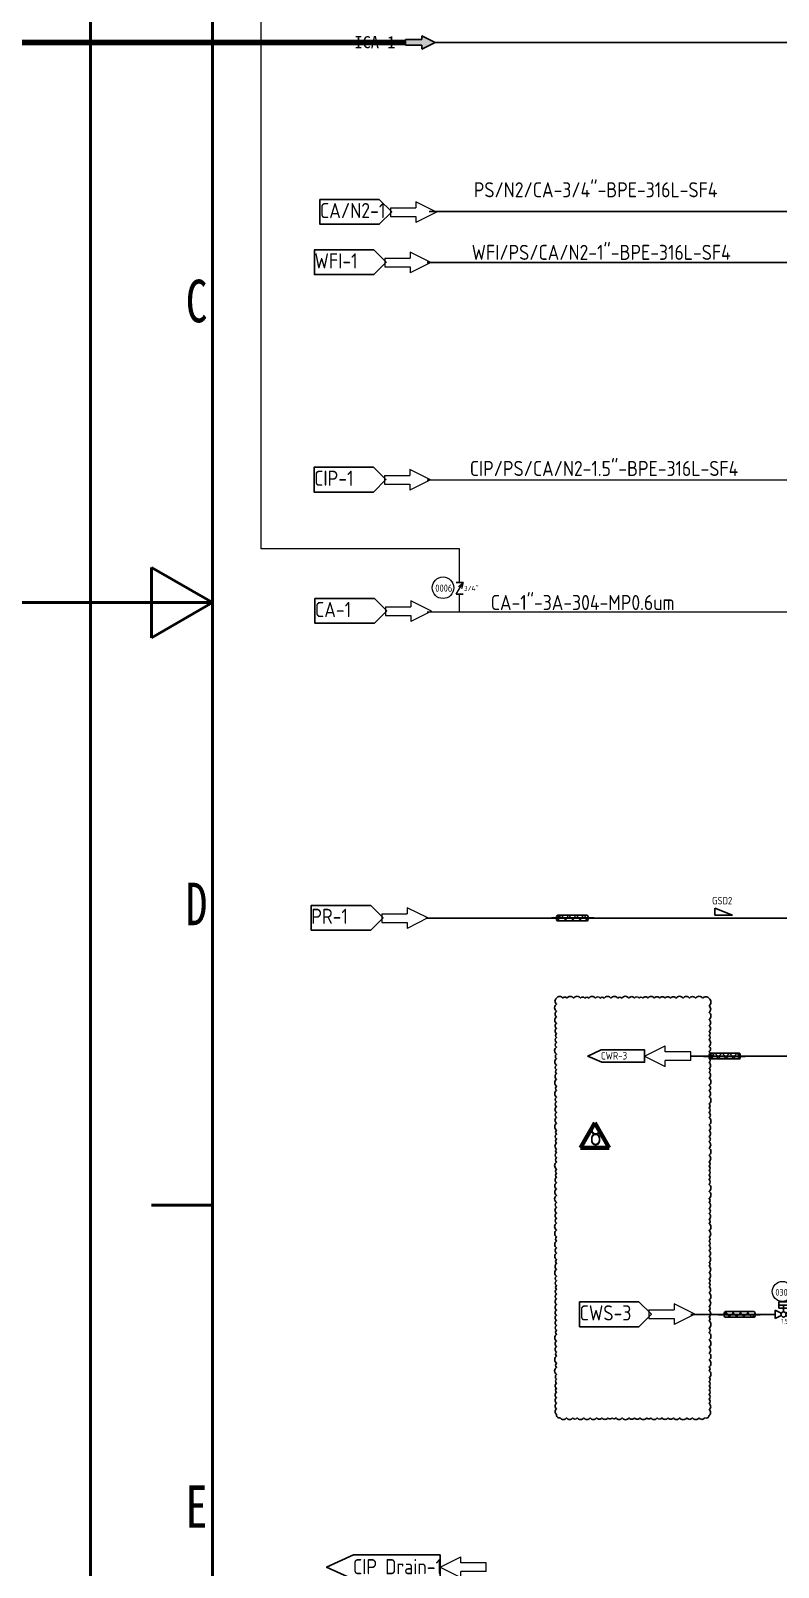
# Model space of a CAD drawing. Header units: millimetres. Extents: x -68339142 to 208, y -167 to 82456658.
# Drawn here: x -68330082 to -68328743, y 82447649 to 82450404 of the extents above; entities that cross this region are included whole.
import ezdxf

# ---------------------------------------------------------------- set-up
doc = ezdxf.new("R2010")
doc.units = ezdxf.units.MM
doc.header["$MEASUREMENT"] = 0
for name, color, linetype in [('0-辅助', 8, 'Amzigzag'), ('冷冻水出', 52, 'Continuous'), ('压缩空气', 130, 'Continuous'), ('文字', 1, 'Continuous'), ('機器', 7, 'Continuous'), ('药液', 210, 'Continuous')]:
    doc.layers.add(name, color=color, linetype=linetype)
for name, color, linetype, lineweight in [('AM_8', 1, 'Continuous', 15), ('Border (ISO)', 7, 'Continuous', 50), ('I8符号标注层', 3, 'Continuous', 9), ('Langurage', 7, 'Continuous', 0), ('Modle', 161, 'Continuous', 70), ('图层00物料管路PR', 6, 'Continuous', 15), ('图层01注射用水WFI', 3, 'Continuous', 5), ('图层15动态设备', 7, 'Continuous', 9)]:
    doc.layers.add(name, color=color, linetype=linetype, lineweight=lineweight)
doc.styles.add('I(3.5)', font='simfang.ttf', dxfattribs={"width": 0.75})
doc.styles.get("Standard").update_dxf_attribs({"font": 'gbenor.shx', "bigfont": 'gbcbig.shx'})
doc.linetypes.add('Amzigzag', pattern='A,0.0001,[136,genltshp.shx,S=0.04,R=0,X=0,Y=0],-11', length=11.0001)

# ---------------------------------------------------------------- blocks, each defined once
blk = doc.blocks.new('Borders A3')
at = {"layer": 'Border (ISO)'}
for p, q in [((0, 0), (0, 297)), ((420, 297), (420, 0)), ((9.999999999999993, 286.9999999999999), (10, 10)), ((5, 145.6132486540519), (4.999999999999998, 151.3867513459479)), ((10, 148.4999999999999), (4.999999999999998, 151.3867513459479)), ((10, 148.4999999999999), (0, 148.4999999999999)), ((10, 148.4999999999999), (5, 145.6132486540519)), ((410.0000000000001, 148.5), (420.0000000000001, 148.5)), ((9.99999999999967, 98.99999999999993), (4.99999999999967, 98.99999999999994))]:
    blk.add_line(p, q, dxfattribs=at)
at = {"layer": 'I8符号标注层', "char_height": 3.499999940395355, "attachment_point": 6, "style": 'I(3.5)'}
for s, insert in [('C', (9.599999999998282, 173.2499999999999)), ('D', (9.599999999998273, 123.7499999999999)), ('E', (9.599999999998264, 74.24999999999994))]:
    blk.add_mtext(s, dxfattribs=dict(at, insert=insert))
blk = doc.blocks.new('倾斜')
at = {"color": 7}
for p, q in [((9.366830904189264, 7.433415452092231), (-9.366830904189264, 0)), ((9.366830904189264, 0), (-9.366830904189264, 0)), ((9.366830904189264, 0), (9.366830904189264, 7.433415452092231))]:
    blk.add_line(p, q, dxfattribs=at)
blk = doc.blocks.new('KGJK')
at = {"layer": 'AM_8'}
blk.add_hatch(color=256, dxfattribs=at).paths.add_polyline_path([(5848.813452545352, -1050.605828065278), (5848.813452545354, -1052.349464705978), (5853.939130079631, -1052.349464705978), (5853.939130079631, -1053.560979718961), (5858.105796746298, -1051.477646385627), (5853.939130079631, -1049.394313052294), (5853.939130079629, -1050.605828065278)])
at = {"layer": '文字'}
for p, q in [((5858.105796746298, -1051.477646385627), (5853.939130079631, -1049.394313052295)), ((5853.939130079631, -1049.394313052295), (5853.939130079631, -1050.605828065278)), ((5848.813452545354, -1050.605828065278), (5848.813452545354, -1052.349464705978)), ((5848.813452545354, -1050.605828065278), (5853.939130079631, -1050.605828065278)), ((5848.813452545354, -1052.349464705978), (5853.939130079631, -1052.349464705978)), ((5858.105796746298, -1051.477646385627), (5853.939130079631, -1053.560979718961)), ((5853.939130079631, -1052.349464705978), (5853.939130079631, -1053.560979718961))]:
    blk.add_line(p, q, dxfattribs=at)
blk = doc.blocks.new('*U424')
at = {"color": 0}
for p, q in [((-3.144472469587793, 1.572234595666388), (-11.25000195322982, 5.624999144980092)), ((-11.25000195322982, 5.624999144980092), (-11.25000173947873, -5.625000855019907)), ((-6.3281270066676, 8.437499238496196), (-6.328127166980924, 16.87499923849619)), ((-6.328127166980924, 16.87499923849619), (6.328122833019076, 16.87499947896618)), ((-6.328127086824262, 12.6562492384962), (6.328122913175737, 12.65624947896618)), ((6.328122993332399, 8.437499478966181), (-6.3281270066676, 8.437499238496196)), ((-1.913151494322848e-06, 3.515624358731189), (-2.086824261776588e-06, 12.65624935873119)), ((3.144468717112165, 1.572234715156885), (11.24999804677018, 5.624999572482289)), ((11.24999804677018, 5.624999572482289), (11.24999826052127, -5.62500042751771)), ((-11.25000173947873, -5.625000855019907), (-3.144472409842544, -1.572235997694504)), ((11.24999826052127, -5.62500042751771), (3.144468776857413, -1.572235878204008))]:
    blk.add_line(p, q, dxfattribs=at)
blk.add_lwpolyline([(6.328122993332399, 8.437499478966181), (6.328122993332399, 8.437499478966181), (6.328122833019076, 16.87499947896618), (6.328122833019076, 16.87499947896618)], close=True, dxfattribs=at)
at = {"color": 1, "linetype": 'ByBlock', "lineweight": 9}
blk.add_circle((-1.595071053717515, 30.91430145869366), 13.5, dxfattribs=at)
at = {"color": 0}
blk.add_circle((-1.846354276071411e-06, -6.412688097564478e-07), 3.515625, dxfattribs=at)
at = {"color": 1, "linetype": 'ByBlock', "lineweight": 9}
for tag, p, height, flags in [('YQJ_CODE', (-8.592128132415223, 33.32334594050353), 9, 2), ('YQJ_ITEMID', (12.30389252496513, -9.268028050291264), 5, 1), ('YQJ_CLASS_NAME', (12.34145168959367, -15.0460218663336), 5, 1), ('品牌', (13.51525420045436, -20.57112130539599), 5, 1), ('供电电源', (13.40854493904772, -26.41575940861708), 5, 1), ('控制方式', (13.72867290480644, -33.13547494261206), 5, 1), ('输出信号类型2', (13.98124049918988, -46.42557879951505), 5, 1), ('输出信号类型1', (14.1519754470537, -39.40720924178709), 5, 1)]:
    blk.add_attdef(tag, p, '', height=height, dxfattribs=dict(at, flags=flags))
for tag, p, height in [('YQJ_NO', (-10.95810177023825, 25.20889766631425), 9), ('尺寸', (-3.408075264159443, -12.25559142480768), 6.3)]:
    blk.add_attdef(tag, p, '', height=height, dxfattribs=at)
blk = doc.blocks.new('*U465')
at = {"color": 0, "linetype": 'ByBlock', "lineweight": 9}
for p, q in [((-2.975290704980614e-08, 18.49572129048375), (-3.000788062479249e-08, 22.49999965242661)), ((-4.347433012556094, 18.49572129020693), (4.347432953048916, 18.49572129076057)), ((4.347432953048916, 18.49572129076057), (-4.347433012556094, 18.49572129020693)), ((-4.347433011633347, 4.004278014245421), (4.347432953048916, 18.49572129080423)), ((-4.347433011633347, 4.004278014114454), (4.347432953994854, 4.004278014668102)), ((4.347432953994854, 4.004278014668102), (-4.347433011633347, 4.004278014114454)), ((4.347432953048916, 18.49572129080423), (-1.471120737182744, 13.05605343476783)), ((-2.856427272490686e-08, -3.475515768514015e-07), (-2.881924629989327e-08, 4.004278014391278)), ((4.347432953048916, 18.49572129080423), (2.285868935334742, 10.8018596316097))]:
    blk.add_line(p, q, dxfattribs=at)
at = {"color": 1, "linetype": 'ByBlock', "lineweight": 9}
blk.add_circle((-20.85410778172357, 11.96656281227147), 13.5, dxfattribs=at)
for tag, p, height, flags in [('YQJ_CODE', (-29.51499438424202, 14.41811301671255), 9, 2), ('YQJ_ITEMID', (12.30389252496513, -9.268028050291264), 5, 1), ('YQJ_CLASS_NAME', (12.34145168959367, -15.0460218663336), 5, 1), ('品牌', (13.51525420045436, -20.57112130539599), 5, 1), ('供电电源', (13.40854493904772, -26.41575940861708), 5, 1), ('控制方式', (13.72867290480644, -33.13547494261206), 5, 1), ('输出信号类型1', (14.1519754470537, -39.40720924178709), 5, 1), ('输出信号类型2', (13.98124049918988, -46.42557879951505), 5, 1)]:
    blk.add_attdef(tag, p, '', height=height, dxfattribs=dict(at, flags=flags))
for tag, p, height in [('YQJ_NO', (-30.51219869793564, 7.028585416085548), 9), ('尺寸', (5.314008825858318, 7.964505853565939), 6.3)]:
    blk.add_attdef(tag, p, '', height=height, dxfattribs=at)
blk = doc.blocks.new('保温')
at = {"ltscale": 0.1}
h = blk.add_hatch(dxfattribs=at)
h.set_pattern_fill('ANSI37', scale=2.234399999999999)
h.set_pattern_definition([(44.99999999999997, (-813.4420348629722, 754.6356316621168), (-5.016371069229228, 5.016371069229224), []), (135, (-813.4420348629722, 754.6356316621168), (-5.016371069229229, -5.016371069229224), [])])
h.paths.add_polyline_path([(40.0281178516377, 3.910200000015001), (-2.934541498689214e-11, 3.910200000015001, -0.6525360622096348), (-2.934541498689214e-11, 1.610711564126176e-11, 0.652536062208393), (-2.934541498689214e-11, -3.910199999979604), (40.0281178516377, -3.910199999979604, -0.652536062207818), (40.0281178516377, 1.610711564126176e-11, 0.6525360622075519)])
at = {"color": 7, "lineweight": 35}
blk.add_line((-8.915646761219492, 1.909583602355269e-13), (47.98137530246434, 1.909583602355269e-13), dxfattribs=at)
at = {"color": 7}
for p, q in [((-2.934541498689214e-11, 3.910200000005452), (40.0281178516377, 3.910200000005452)), ((-2.934541498689214e-11, -3.910199999992337), (40.0281178516377, -3.910199999992337))]:
    blk.add_line(p, q, dxfattribs=at)
for centre, start, end in [((0.8601914965108648, 1.955100000004413), 113.7482053907326, 246.2517946092674), ((0.8601914965108648, -1.955099999991298), 113.7482053907326, 246.2517946092674), ((-0.8601914965695556, 1.955100000004413), 293.7482053907326, 66.25179460926744), ((40.88830934817791, -1.955099999991298), 113.7482053907326, 246.2517946092674), ((39.16792635509749, 1.955100000004413), 293.748205391198, 66.25179460880196), ((39.16792635509749, -1.955099999991298), 293.7482053907326, 66.25179460926744)]:
    blk.add_arc(centre, 2.135964751742607, start, end, dxfattribs=at)
blk = doc.blocks.new('Outlet_v1')
at = {"lineweight": 0}
for p, q in [((-82.58236396312714, -0.059980109333992), (-45.56606140732765, 18.48178987205029)), ((-45.55824129283428, 7.714886292815208), (-45.56606140732765, 18.48178987205029)), ((-0.005627408623695374, 7.747971475124359), (-45.55824129283428, 7.714886292815208)), ((0.00562739372253418, -7.747971460223198), (-0.005627408623695374, 7.747971475124359)), ((-82.58236396312714, -0.059980109333992), (-45.53916643559933, -18.54796020686626)), ((0.00562739372253418, -7.747971460223198), (-45.54698649048805, -7.781056627631187)), ((-45.53916643559933, -18.54796020686626), (-45.54698649048805, -7.781056627631187))]:
    blk.add_line(p, q, dxfattribs=at)
blk = doc.blocks.new('LINK_01')
at = {"color": 4}
blk.add_lwpolyline([(-155.1963151693344, 22.17599999904633), (-203.5289874076843, 0), (-153.4095621556044, -22.17600002884865), (0, -22.17600002884865), (0, 0), (0, 22.17599999904633), (-155.1963151693344, 22.17599999904633)], dxfattribs=at)
blk.add_attdef('ID', (-156.2860819548368, -12.39934265613556), '', height=27.2, dxfattribs=at)
blk = doc.blocks.new('LINK_LEFT_0')
at = {"color": 4}
blk.add_lwpolyline([(106.4447999745607, 22.17599999904633), (128.6207999736071, 0), (106.4447999745607, -22.17600002884865), (0, -22.17600002884865), (0, 0), (0, 22.17599999904633), (106.4447999745607, 22.17599999904633)], dxfattribs=at)
blk.add_attdef('ID', (0, -11.08800001442432), '', height=27.2, dxfattribs=at)

msp = doc.modelspace()

# ---------------------------------------------------------------- linework, layer by layer
at = {"color": 4}
for p, q in [((-68325553.56273769, 82450382.68559204), (-68329357.58322698, 82450382.69454286)), ((-68327604.39203736, 82450079.67118283), (-68329368.24376369, 82450079.67118281)), ((-68328584.77362132, 82449361.16645023), (-68329372.15856065, 82449361.76837243))]:
    msp.add_line(p, q, dxfattribs=at)
at = {"color": 3}
for p, q in [((-68328159.53509225, 82449987.83590883), (-68329372.15855956, 82449988.22250667)), ((-68329372.15856008, 82449598.27836923), (-68327319.70385297, 82449597.67537294))]:
    msp.add_line(p, q, dxfattribs=at)
at = {"color": 5}
msp.add_line((-68328748.49565613, 82448102.09194964), (-68328899.86867605, 82448102.09194966), dxfattribs=at)
msp.add_lwpolyline([(-68329140.34483378, 82448669.1410289, 0.52056705), (-68329140.34483378, 82448658.53340538, 0.52056705), (-68329140.34483378, 82448645.59477809, 0.52056705), (-68329140.34483378, 82448635.42356926, 0.52056705), (-68329140.34483378, 82448624.04423435, 0.52056705), (-68329140.34483378, 82448615.0890864, 0.52056705), (-68329140.34483378, 82448605.55022107, 0.52056705), (-68329140.34483378, 82448598.42882861, 0.52056705), (-68329140.34483378, 82448589.8590277, 0.52056705), (-68329140.34483378, 82448581.48149338, 0.52056705), (-68329140.34483378, 82448568.54327302, 0.52056705), (-68329140.34483378, 82448560.56492081, 0.52056705), (-68329140.34483378, 82448549.22729455, 0.52056705), (-68329140.34483378, 82448540.67702548, 0.52056705), (-68329140.34483378, 82448533.82907887, 0.52056705), (-68329140.34483378, 82448523.76855049, 0.52056705), (-68329140.34483378, 82448511.40204354, 0.52056705), (-68329140.34483378, 82448503.8959144, 0.52056705), (-68329140.34483378, 82448491.64415704, 0.52056705), (-68329140.34483378, 82448483.13580006, 0.52056705), (-68329140.34483378, 82448474.5027241, 0.52056705), (-68329140.34483378, 82448464.05135535, 0.52056705), (-68329140.34483378, 82448455.59671094, 0.52056705), (-68329140.34483378, 82448444.9679279, 0.52056705), (-68329140.34483378, 82448432.4244136, 0.52056705), (-68329140.34483378, 82448425.23588042, 0.52056705), (-68329140.34483378, 82448416.91734856, 0.52056705), (-68329140.34483378, 82448409.21915628, 0.52056705), (-68329140.34483378, 82448398.53116734, 0.52056705), (-68329140.34483378, 82448391.84334119, 0.52056705), (-68329140.34483378, 82448383.13071364, 0.52056705), (-68329140.34483378, 82448375.36049767, 0.52056705), (-68329140.34483378, 82448362.44038495, 0.52056705), (-68329140.34483378, 82448355.09274861, 0.52056705), (-68329140.34483378, 82448347.86169298, 0.52056705), (-68329140.34483378, 82448338.16881092, 0.52056705), (-68329140.34483378, 82448327.03219989, 0.52056705), (-68329140.34483378, 82448315.54442255, 0.52056705), (-68329140.34483378, 82448302.66317007, 0.52056705), (-68329140.34483378, 82448294.11798742, 0.52056705), (-68329140.34483378, 82448283.65074904, 0.52056705), (-68329140.34483378, 82448274.36783229, 0.52056705), (-68329140.34483378, 82448265.91908813, 0.52056705), (-68329140.34483378, 82448253.21586028, 0.52056705), (-68329140.34483378, 82448240.96898589, 0.52056705), (-68329140.34483378, 82448233.62480831, 0.52056705), (-68329140.34483378, 82448221.36877836, 0.52056705), (-68329140.34483378, 82448211.96338065, 0.52056705), (-68329140.34483378, 82448200.48313121, 0.52056705), (-68329140.34483378, 82448193.32613383, 0.52056705), (-68329140.34483378, 82448182.98198678, 0.52056705), (-68329140.34483378, 82448170.61588673, 0.52056705), (-68329140.34483378, 82448162.44099532, 0.52056705), (-68329140.34483378, 82448153.85654552, 0.52056705), (-68329140.34483378, 82448147.05803889, 0.52056705), (-68329140.34483378, 82448138.75374901, 0.52056705), (-68329140.34483378, 82448130.17133377, 0.52056705), (-68329140.34483378, 82448119.85953633, 0.52056705), (-68329140.34483378, 82448109.94264841, 0.52056705), (-68329140.34483378, 82448100.67193906, 0.52056705), (-68329140.34483378, 82448091.61669038, 0.52056705), (-68329140.34483378, 82448082.51322247, 0.52056705), (-68329140.34483378, 82448073.91269958, 0.52056705), (-68329140.34483378, 82448066.27289937, 0.52056705), (-68329140.34483378, 82448054.37413944, 0.52056705), (-68329140.34483378, 82448044.62062727, 0.52056705), (-68329140.34483378, 82448034.61279419, 0.52056705), (-68329140.34483378, 82448027.2954729, 0.52056705), (-68329140.34483378, 82448014.70780848, 0.52056705), (-68329140.34483378, 82448007.1097169, 0.52056705), (-68329140.34483378, 82447994.26325552, 0.52056705), (-68329140.34483378, 82447986.23342878, 0.52056705), (-68329140.34483378, 82447978.506956, 0.52056705), (-68329140.34483378, 82447969.70297639, 0.52056705), (-68329140.34483378, 82447962.3583919, 0.52056705), (-68329140.34483378, 82447952.78107324, 0.52056705), (-68329140.34483378, 82447942.98809047, 0.52056705), (-68329140.34483378, 82447932.68565205, 0.52056705), (-68329140.34483378, 82447923.07455958, 0.52056705), (-68329133.90046892, 82447916.59718408, 0.52056705), (-68329122.52622043, 82447916.59718408, 0.52056705), (-68329111.27547018, 82447916.59718408, 0.52056705), (-68329103.18542023, 82447916.59718408, 0.52056705), (-68329091.53365678, 82447916.59718408, 0.52056705), (-68329079.9313333, 82447916.59718408, 0.52056705), (-68329068.71028773, 82447916.59718408, 0.52056705), (-68329058.88739681, 82447916.59718408, 0.52056705), (-68329048.18557283, 82447916.59718408, 0.52056705), (-68329040.6855474, 82447916.59718408, 0.52056705), (-68329033.68643244, 82447916.59718408, 0.52056705), (-68329022.79885244, 82447916.59718408, 0.52056705), (-68329010.26754555, 82447916.59718408, 0.52056705), (-68329000.65686, 82447916.59718408, 0.52056705), (-68328990.79287082, 82447916.59718408, 0.52056705), (-68328978.73195587, 82447916.59718408, 0.52056705), (-68328971.09337641, 82447916.59718408, 0.52056705), (-68328959.8090558, 82447916.59718408, 0.52056705), (-68328951.25288649, 82447916.59718408, 0.52056705), (-68328940.51037115, 82447916.59718408, 0.52056705), (-68328930.88829203, 82447916.59718408, 0.52056705), (-68328919.88738665, 82447916.59718408, 0.52056705), (-68328906.73960584, 82447916.59718408, 0.52056705), (-68328896.55456196, 82447916.59718408, 0.52056705), (-68328884.89689825, 82447916.59718408, 0.52056705), (-68328874.46323022, 82447916.59718408, 0.52056705), (-68328866.9788622, 82447920.79448764, 0.52056705), (-68328866.9788622, 82447931.19641642, 0.52056705), (-68328866.9788622, 82447942.46852961, 0.52056705), (-68328866.9788622, 82447950.09876736, 0.52056705), (-68328866.9788622, 82447958.22849137, 0.52056705), (-68328866.9788622, 82447966.6943259, 0.52056705), (-68328866.9788622, 82447973.6462389, 0.52056705), (-68328866.9788622, 82447981.66650319, 0.52056705), (-68328866.9788622, 82447988.53866115, 0.52056705), (-68328866.9788622, 82448001.10638681, 0.52056705), (-68328866.9788622, 82448007.90306233, 0.52056705), (-68328866.9788622, 82448020.5238902, 0.52056705), (-68328866.9788622, 82448032.766492, 0.52056705), (-68328866.9788622, 82448043.64857866, 0.52056705), (-68328866.9788622, 82448056.4063329, 0.52056705), (-68328866.9788622, 82448069.22675182, 0.52056705), (-68328866.9788622, 82448077.57295379, 0.52056705), (-68328866.9788622, 82448090.51727785, 0.52056705), (-68328866.9788622, 82448097.85555518, 0.52056705), (-68328866.9788622, 82448108.9677514, 0.52056705), (-68328866.9788622, 82448116.66228147, 0.52056705), (-68328866.9788622, 82448127.91262479, 0.52056705), (-68328866.9788622, 82448140.8760738, 0.52056705), (-68328866.9788622, 82448151.3620302, 0.52056705), (-68328866.9788622, 82448158.55687054, 0.52056705), (-68328866.9788622, 82448166.0082698, 0.52056705), (-68328866.9788622, 82448176.90073276, 0.52056705), (-68328866.9788622, 82448188.75391838, 0.52056705), (-68328866.9788622, 82448195.45924182, 0.52056705), (-68328866.9788622, 82448206.31467564, 0.52056705), (-68328866.9788622, 82448216.2008416, 0.52056705), (-68328866.9788622, 82448225.08396588, 0.52056705), (-68328866.9788622, 82448233.78296182, 0.52056705), (-68328866.9788622, 82448240.72144668, 0.52056705), (-68328866.9788622, 82448252.22143142, 0.52056705), (-68328866.9788622, 82448265.17592832, 0.52056705), (-68328866.9788622, 82448272.74838436, 0.52056705), (-68328866.9788622, 82448282.99588947, 0.52056705), (-68328866.9788622, 82448291.87677573, 0.52056705), (-68328866.9788622, 82448302.80850582, 0.52056705), (-68328866.9788622, 82448309.9565511, 0.52056705), (-68328866.9788622, 82448322.6872456, 0.52056705), (-68328866.9788622, 82448335.29484878, 0.52056705), (-68328866.9788622, 82448343.77289072, 0.52056705), (-68328866.9788622, 82448352.01207444, 0.52056705), (-68328866.9788622, 82448360.55094995, 0.52056705), (-68328866.9788622, 82448367.66766289, 0.52056705), (-68328866.9788622, 82448375.94265501, 0.52056705), (-68328866.9788622, 82448387.43287383, 0.52056705), (-68328866.9788622, 82448400.44210058, 0.52056705), (-68328866.9788622, 82448411.70098911, 0.52056705), (-68328866.9788622, 82448420.89397798, 0.52056705), (-68328866.9788622, 82448431.59030865, 0.52056705), (-68328866.9788622, 82448441.79040834, 0.52056705), (-68328866.9788622, 82448454.97664246, 0.52056705), (-68328866.9788622, 82448464.09760766, 0.52056705), (-68328866.9788622, 82448472.58093946, 0.52056705), (-68328866.9788622, 82448479.27303822, 0.52056705), (-68328866.9788622, 82448492.39518347, 0.52056705), (-68328866.9788622, 82448503.22498174, 0.52056705), (-68328866.9788622, 82448512.77422336, 0.52056705), (-68328866.9788622, 82448525.46565071, 0.52056705), (-68328866.9788622, 82448536.34651662, 0.52056705), (-68328866.9788622, 82448543.25794174, 0.52056705), (-68328866.9788622, 82448553.27187851, 0.52056705), (-68328866.9788622, 82448561.41950671, 0.52056705), (-68328866.9788622, 82448573.10138178, 0.52056705), (-68328866.9788622, 82448582.93709047, 0.52056705), (-68328866.9788622, 82448594.35589597, 0.52056705), (-68328866.9788622, 82448602.61461155, 0.52056705), (-68328866.9788622, 82448609.74882178, 0.52056705), (-68328866.9788622, 82448619.57883368, 0.52056705), (-68328866.9788622, 82448630.8255148, 0.52056705), (-68328866.9788622, 82448643.56597522, 0.52056705), (-68328866.9788622, 82448655.16443302, 0.52056705), (-68328866.9788622, 82448668.46175452, 0.52056705), (-68328878.14280406, 82448669.1410289, 0.52056705), (-68328891.37420556, 82448669.1410289, 0.52056705), (-68328902.17328188, 82448669.1410289, 0.52056705), (-68328913.31152055, 82448669.1410289, 0.52056705), (-68328926.25442041, 82448669.1410289, 0.52056705), (-68328936.1338723, 82448669.1410289, 0.52056705), (-68328945.70162848, 82448669.1410289, 0.52056705), (-68328955.39634165, 82448669.1410289, 0.52056705), (-68328965.07437138, 82448669.1410289, 0.52056705), (-68328976.55828305, 82448669.1410289, 0.52056705), (-68328985.47884336, 82448669.1410289, 0.52056705), (-68328992.4940314, 82448669.1410289, 0.52056705), (-68329000.43840633, 82448669.1410289, 0.52056705), (-68329010.66882108, 82448669.1410289, 0.52056705), (-68329023.34905832, 82448669.1410289, 0.52056705), (-68329030.50646262, 82448669.1410289, 0.52056705), (-68329042.83797501, 82448669.1410289, 0.52056705), (-68329054.90641785, 82448669.1410289, 0.52056705), (-68329062.08884732, 82448669.1410289, 0.52056705), (-68329070.65213764, 82448669.1410289, 0.52056705), (-68329082.47826351, 82448669.1410289, 0.52056705), (-68329089.57544462, 82448669.1410289, 0.52056705), (-68329097.18899891, 82448669.1410289, 0.52056705), (-68329109.74248259, 82448669.1410289, 0.52056705), (-68329121.5741018, 82448669.1410289, 0.52056705), (-68329129.25093113, 82448669.1410289, 0.52056705)], format="xyb", close=True)
at = {"layer": '0-辅助', "const_width": 10}
msp.add_lwpolyline([(-68331113.04505113, 82448184.01566741), (-68330417.08698116, 82448184.01566741), (-68330417.08698116, 82450382.69454286), (-68329410.75041418, 82450382.69454286)], dxfattribs=at)
at = {"layer": 'Modle'}
for p, q in [((-68329097.52215442, 82448400.82569101), (-68329071.60062027, 82448445.72310516)), ((-68329045.67908613, 82448400.82569101), (-68329071.60062027, 82448445.72310516)), ((-68329097.52215442, 82448400.82569101), (-68329045.67908613, 82448400.82569101))]:
    msp.add_line(p, q, dxfattribs=at)
at = {"layer": '冷冻水出'}
msp.add_line((-68328651.44260861, 82448565.30427599), (-68328899.86611812, 82448565.30427599), dxfattribs=at)
at = {"layer": '压缩空气', "lineweight": 9}
for p, q in [((-68329669.25963871, 82449474.89405341), (-68329669.25963871, 82450536.06100892)), ((-68329313.8790163, 82449474.89405341), (-68329669.25963871, 82449474.89405341)), ((-68329313.8790163, 82449414.26569444), (-68329313.8790163, 82449474.89405341)), ((-68329313.8790163, 82449361.7238202), (-68329313.8790163, 82449393.5470749))]:
    msp.add_line(p, q, dxfattribs=at)
at = {"layer": '药液', "color": 6, "linetype": 'ByBlock', "lineweight": -3}
msp.add_line((-68328130.70455939, 82448812.22390835), (-68329374.38713118, 82448812.67112094), dxfattribs=at)

# ---------------------------------------------------------------- block references
for name, p, xscale, yscale, zscale in [('Borders A3', (-68339142.31943902, 82446137.04862258), 21.8262244274396, 21.8262244274396, 21.8262244274396), ('Borders A3', (-68329975.3051795, 82446137.04862258), 21.8262244274396, 21.8262244274396, 21.8262244274396), ('倾斜', (-68328840.67839019, 82448817.69014467), -1.703680000000001, 1.703680000000001, 1.703680000000001), ('保温', (-68328865.0437268, 82448565.30427605), 1.3086931055, 1.3086931055, 1.3086931055), ('保温', (-68328838.36839634, 82448102.09194966), 1.3086931055, 1.3086931055, 1.3086931055)]:
    msp.add_blockref(name, p, dxfattribs=dict(xscale=xscale, yscale=yscale, zscale=zscale))
for name, p, values in [('LINK_LEFT_0', (-68329564.28477815, 82450078.72431205), {'ID': 'CA/N2-1'}), ('LINK_LEFT_0', (-68329574.0840573, 82449988.46779348), {'ID': 'WFI-1'}), ('LINK_LEFT_0', (-68329574.67795303, 82449598.7674735), {'ID': 'CIP-1'}), ('LINK_LEFT_0', (-68329573.19321379, 82449363.4077247), {'ID': 'CA-1'}), ('LINK_LEFT_0', (-68329579.72606656, 82448813.35618009), {'ID': 'PR-1'}), ('LINK_LEFT_0', (-68329098.96749213, 82448102.273374), {'ID': 'CWS-3'}), ('LINK_01', (-68329348.82001632, 82447648.65683427), {'ID': 'CIP Drain-1'})]:
    msp.add_blockref(name, p).add_auto_attribs(values)
at = {"rotation": 180}
for p in [(-68329438.0819405, 82450078.14697824), (-68329447.88121966, 82449987.89045967), (-68329448.47511539, 82449598.1901397), (-68329446.99037614, 82449362.83039089), (-68329453.52322891, 82448812.77884628), (-68328974.84328946, 82448102.273374)]:
    msp.add_blockref('Outlet_v1', p, dxfattribs=at)
at = {"xscale": 1.331, "yscale": 1.331, "zscale": 1.331, "rotation": 180}
msp.add_blockref('保温', (-68329085.46573298, 82448812.6742553), dxfattribs=at)
at = {"xscale": 0.5, "yscale": 0.5}
msp.add_blockref('LINK_01', (-68328982.44848208, 82448565.24429588), dxfattribs=at).add_auto_attribs({'ID': 'CWR-3'})
for p in [(-68328899.86611812, 82448565.30427599), (-68329266.23765236, 82447648.71681438)]:
    msp.add_blockref('Outlet_v1', p)
at = {"color": 7, "linetype": 'ByBlock'}
ref = msp.add_blockref('*U424', (-68328733.50376882, 82448102.09194995), dxfattribs=dict(at, xscale=1.332611986045726, yscale=1.332611986045726, zscale=1.332611986045726))
ref.add_attrib('YQJ_NO', '0301', (-68328748.10666658, 82448135.68562914), dxfattribs={"color": 1, "linetype": 'ByBlock', "lineweight": 9, "height": 11.99350787441153})
ref.add_attrib('尺寸', '1.5"', (-68328738.04541077, 82448085.76000193), dxfattribs={"color": 1, "linetype": 'ByBlock', "lineweight": 9, "height": 8.395455512088068})
at = {"layer": '图层15动态设备', "color": 7, "linetype": 'ByBlock', "lineweight": 9}
ref = msp.add_blockref('*U465', (-68329313.87901625, 82449387.8221025), dxfattribs=dict(at, xscale=1.4297140143, yscale=1.4297140143, zscale=1.4297140143))
ref.add_attrib('YQJ_NO', '0006', (-68329357.50273432, 82449397.87096956), dxfattribs={"layer": '0', "color": 1, "linetype": 'ByBlock', "lineweight": 9, "height": 12.86742612869999})
ref.add_attrib('尺寸', '3/4"', (-68329306.28150335, 82449399.20906812), dxfattribs={"layer": '0', "color": 1, "linetype": 'ByBlock', "lineweight": 9, "height": 9.007198290089994})
at = {"layer": '機器', "lineweight": 9, "xscale": -5.721611903971061, "yscale": 5.721611903971061, "zscale": 5.721611903971061, "rotation": 180}
msp.add_blockref('KGJK', (-68362875.39108837, 82444366.54752454), dxfattribs=at)

# ---------------------------------------------------------------- texts
at = {"layer": 'Langurage', "lineweight": 9, "insert": (-68329465.75428984, 82450382.99162881), "char_height": 21.6, "width": 98.43434422284366, "attachment_point": 5}
msp.add_mtext('{\\Ftxt|c134;ICA-1}', dxfattribs=at)
at = {"layer": 'Modle'}
msp.add_text('8', height=37.2908019338007, dxfattribs=at).set_placement((-68329082.20057426, 82448404.67714854))
at = {"layer": '压缩空气', "lineweight": 9, "char_height": 26.99268000000001, "attachment_point": 5}
for s, insert in [('PS/N2/CA-3/4"-BPE-316L-SF4', (-68329070.24506532, 82450118.45408362)), ('CA-1"-3A-304-MP0.6um', (-68329093.44606274, 82449378.42428793))]:
    msp.add_mtext(s, dxfattribs=dict(at, insert=insert))
at = {"layer": '图层00物料管路PR', "color": 3, "lineweight": 9, "insert": (-68328843.43848488, 82448843.95447376), "char_height": 13.31, "attachment_point": 5}
msp.add_mtext('{\\C256;GSD2}', dxfattribs=at)
at = {"layer": '图层01注射用水WFI', "color": 3, "lineweight": 9, "char_height": 26.99268000000001, "attachment_point": 5}
for s, insert in [('WFI/PS/CA/N2-1"-BPE-316L-SF4', (-68329060.263704, 82450006.23191752)), ('CIP/PS/CA/N2-1.5"-BPE-316L-SF4', (-68329055.20723285, 82449618.78561804))]:
    msp.add_mtext(s, dxfattribs=dict(at, insert=insert))

doc.saveas('drawing.dxf')
